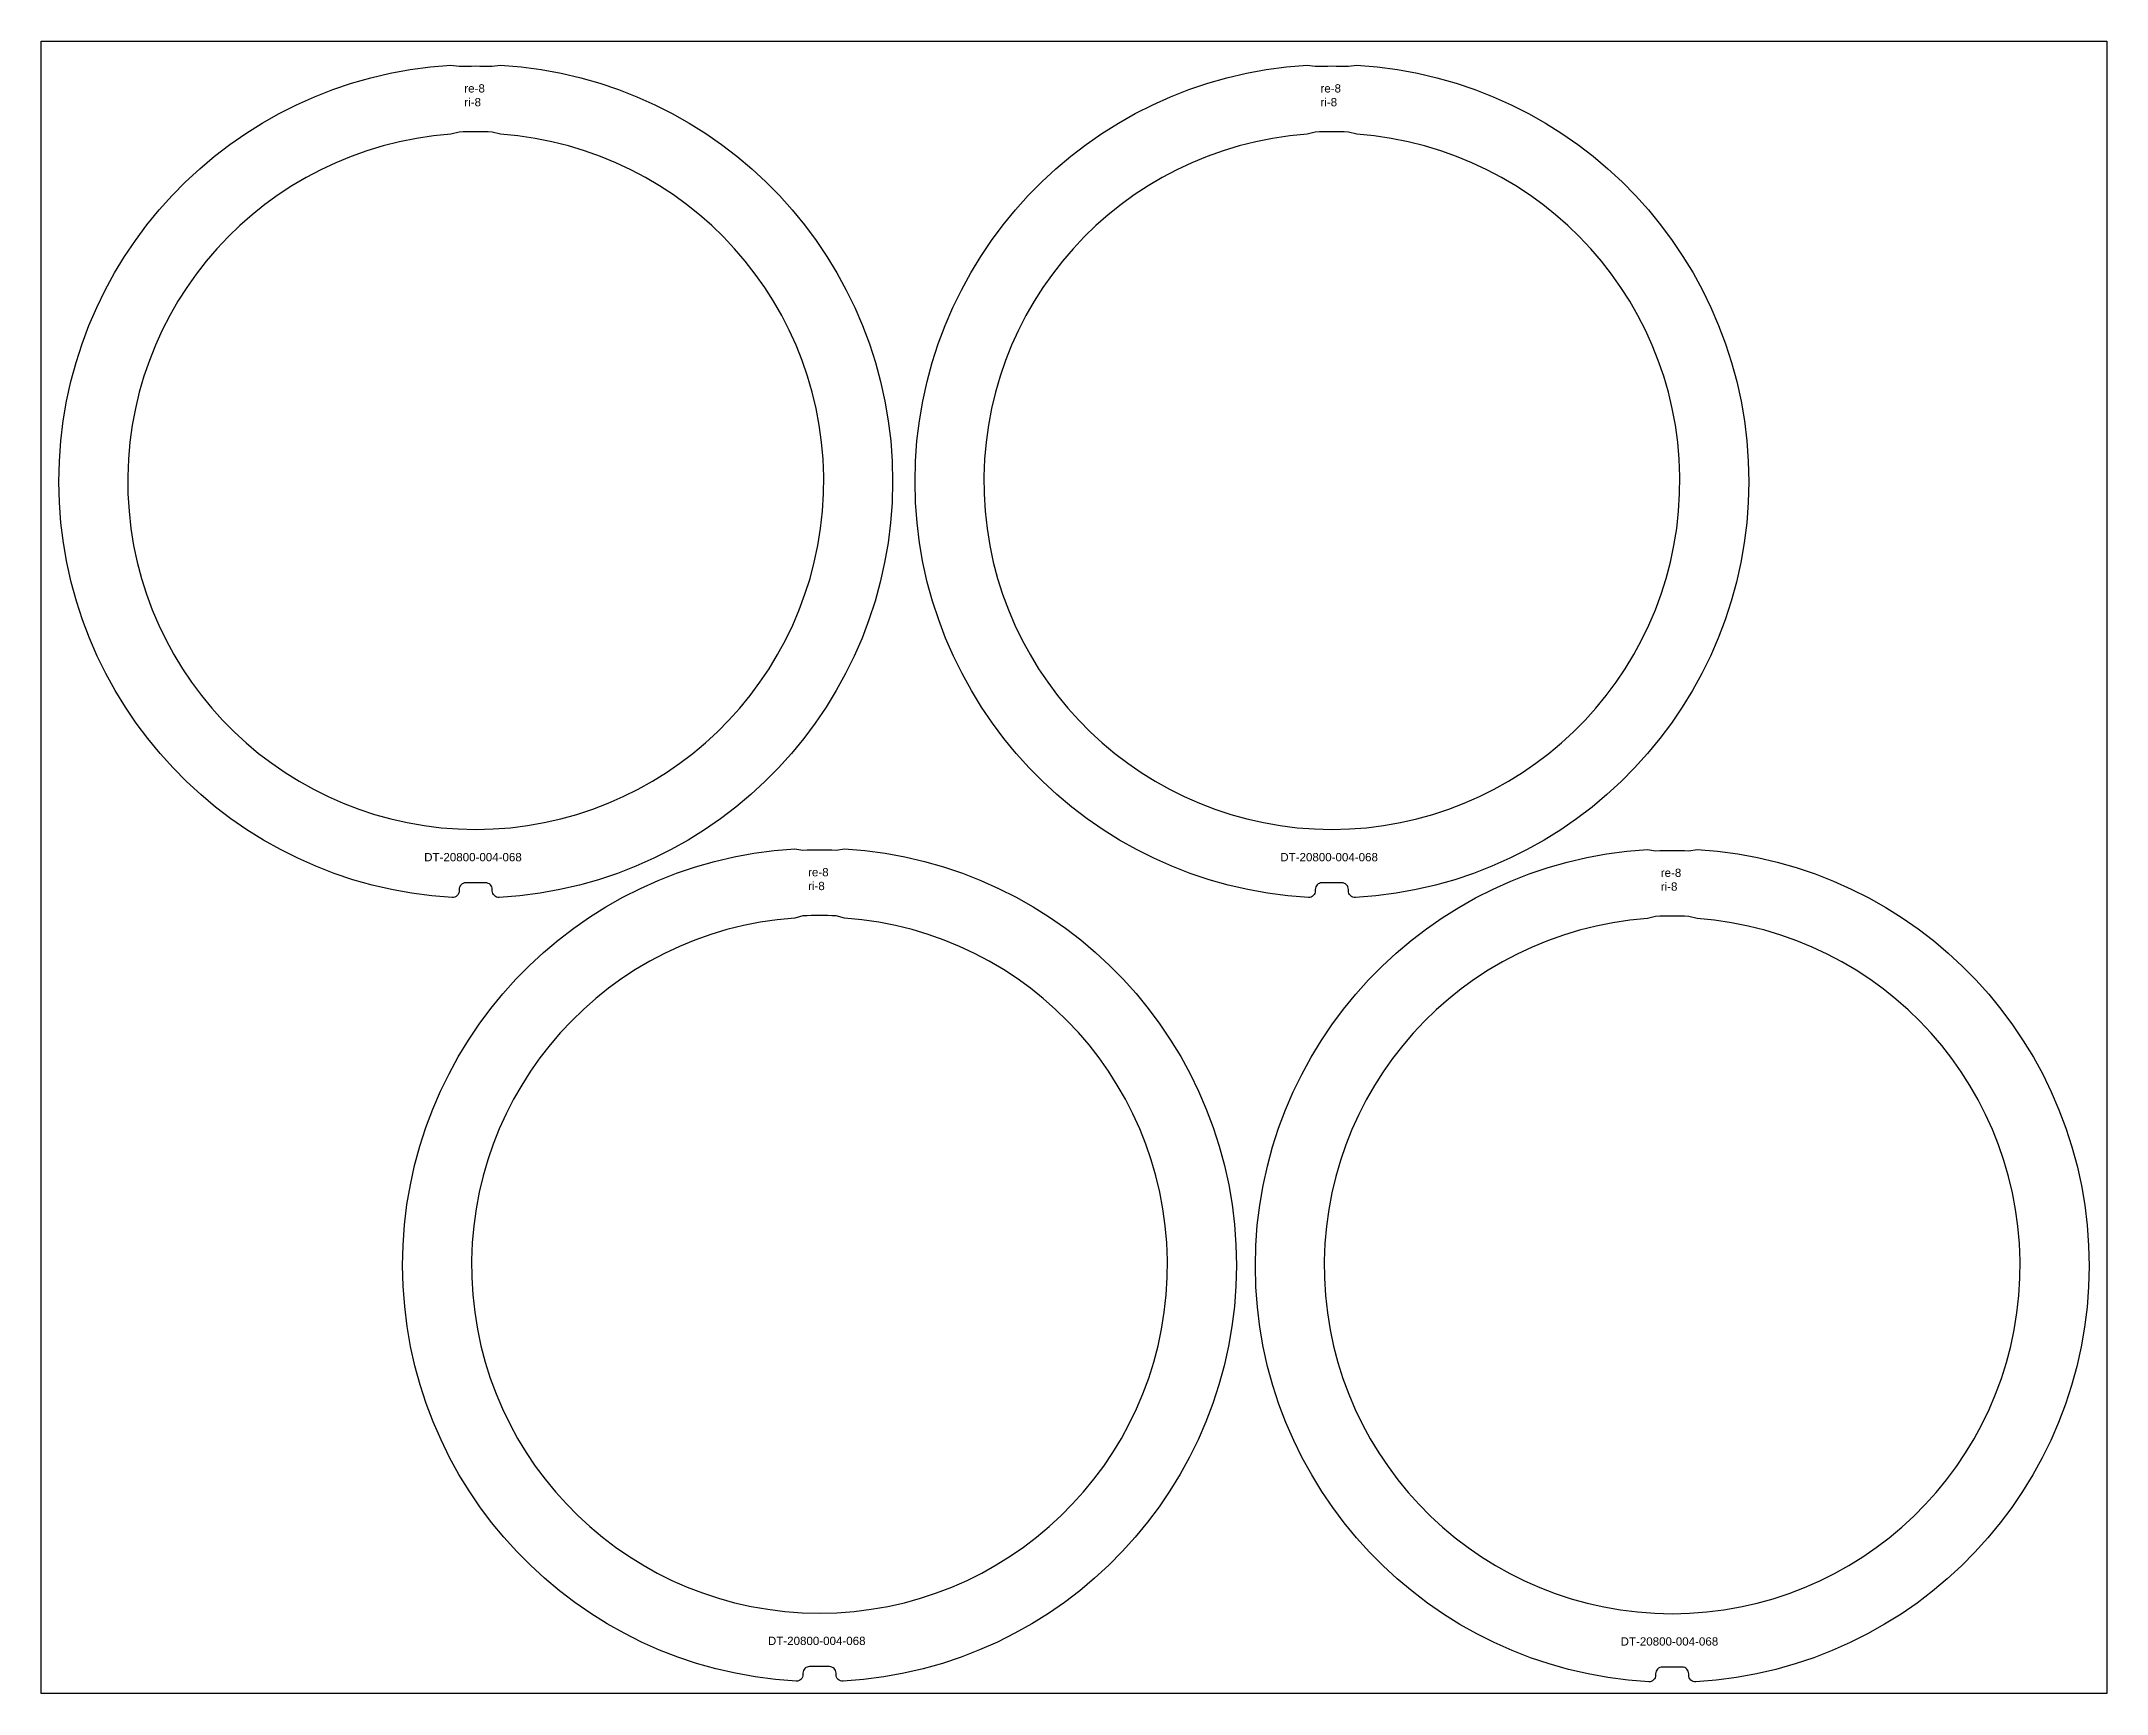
# Model space of a CAD drawing. Header units: millimetres. Extents: x 4110 to 6610, y -1111 to 889.
import ezdxf

# ---------------------------------------------------------------- set-up
doc = ezdxf.new("R2010")
doc.units = ezdxf.units.MM
doc.layers.add('DT-20800-004-068', color=7, linetype='Continuous')
doc.layers.add('Texto', color=3, linetype='Continuous')
doc.styles.get("Standard").update_dxf_attribs({"font": 'arial.ttf'})

msp = doc.modelspace()

# ---------------------------------------------------------------- linework, layer by layer
msp.add_lwpolyline([(4110, 889.1), (6610, 889.1), (6610, -1110.9), (4110, -1110.9)], close=True)
at = {"layer": 'DT-20800-004-068'}
for points in [[(4655.9, 858.8), (4665.9, 860.3, -0.9436), (4664.3, -147.2, -0.430855), (4655.9, -139.2), (4655.9, -137.5, 0.414214), (4647.9, -129.5), (4623.8, -129.5, 0.414214), (4615.8, -137.5), (4615.8, -139.2, -0.430855), (4607.4, -147.2, -0.9436), (4605.8, 860.3), (4615.8, 858.8, -0.019928)], [(5692.2, 858.8), (5702.2, 860.3, -0.9436), (5700.6, -147.2, -0.430855), (5692.2, -139.2), (5692.2, -137.5, 0.414214), (5684.2, -129.5), (5660.1, -129.5, 0.414214), (5652.1, -137.5), (5652.1, -139.2, -0.430855), (5643.7, -147.2, -0.9436), (5642.1, 860.3), (5652.1, 858.8, -0.019928)], [(4665.9, 776.5), (4655.9, 779.1, 0.023682), (4615.8, 779.1), (4605.8, 776.5, 27.997616)], [(5702.2, 776.5), (5692.2, 779.1, 0.023682), (5652.1, 779.1), (5642.1, 776.5, 27.997616)], [(5072, -89.9), (5082, -88.3, -0.9436), (5080.5, -1095.8, -0.430855), (5072, -1087.9), (5072, -1086.1, 0.414214), (5064, -1078.1), (5040, -1078.1, 0.414214), (5031.9, -1086.1), (5031.9, -1087.9, -0.430855), (5023.5, -1095.8, -0.9436), (5021.9, -88.3), (5031.9, -89.9, -0.019928)], [(6104.1, -90.6), (6114.1, -89.1, -0.9436), (6112.6, -1096.5, -0.430855), (6104.1, -1088.6), (6104.1, -1086.8, 0.414214), (6096.1, -1078.8), (6072.1, -1078.8, 0.414214), (6064, -1086.8), (6064, -1088.6, -0.430855), (6055.6, -1096.5, -0.9436), (6054, -89.1), (6064, -90.6, -0.019928)], [(5082, -172.1), (5072, -169.5, 0.023682), (5031.9, -169.5), (5021.9, -172.1, 27.997616)], [(6114.1, -172.8), (6104.1, -170.2, 0.023682), (6064, -170.2), (6054, -172.8, 27.997616)]]:
    msp.add_lwpolyline(points, format="xyb", close=True, dxfattribs=at)

# ---------------------------------------------------------------- texts
at = {"char_height": 10.01, "attachment_point": 1}
for insert in [(4622, 837.1), (5658.3, 837.1), (5038.1, -111.6), (6070.2, -112.3)]:
    msp.add_mtext_dynamic_manual_height_columns('re-8\\Pri-8', width=148.257, gutter_width=12.5, heights=[0], dxfattribs=dict(at, insert=insert))
at = {"layer": 'Texto', "char_height": 10.012, "attachment_point": 1}
for insert in [(4573.4, -93.4), (5609.7, -93.4), (4989.5, -1042), (6021.6, -1042.7)]:
    msp.add_mtext_dynamic_manual_height_columns('DT-20800-004-068', width=192.012, gutter_width=12.5, heights=[0], dxfattribs=dict(at, insert=insert))

doc.saveas('drawing.dxf')
